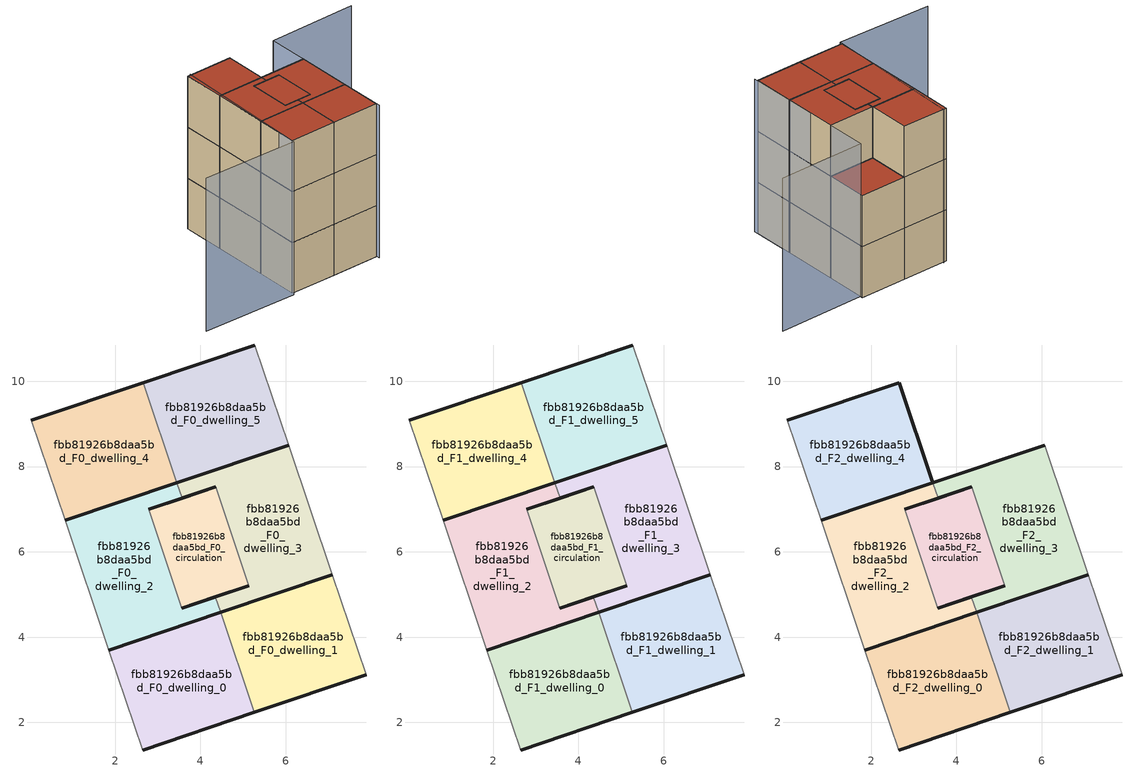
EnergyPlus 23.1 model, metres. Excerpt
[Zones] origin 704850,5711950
fbb81926b8daa5bd_F0_dwelling_0
 floor ground (EU_floor_Construction): 5.27,2.24 4.47,4.58 1.86,3.7 2.65,1.35 z0
 wall outside (EU_wall_Construction): 1.86,3.7 4.47,4.58 / 5.27,2.24 2.65,1.35 z0:3
 wall to fbb81926b8daa5bd_F0_dwelling_1 (EU_wall_Construction): 4.47,4.58 5.27,2.24 z0:3
 wall adiabatic (EU_wall_Construction): 2.65,1.35 1.86,3.7 z0:3
fbb81926b8daa5bd_F0_dwelling_1
 floor ground (EU_floor_Construction): 7.88,3.12 7.09,5.46 4.47,4.58 5.27,2.24 z0
 wall outside (EU_wall_Construction): 4.47,4.58 7.09,5.46 / 7.88,3.12 5.27,2.24 z0:3
 wall adiabatic (EU_wall_Construction): 7.09,5.46 7.88,3.12 z0:3
fbb81926b8daa5bd_F0_dwelling_2
 floor ground (EU_floor_Construction): 4.47,4.58 4.35,4.94 3.57,4.68 2.79,7 3.57,7.26 3.45,7.62 0.83,6.74 1.86,3.7 z0
 wall outside (EU_wall_Construction): 0.83,6.74 3.45,7.62 / 3.57,7.26 2.79,7 / 3.57,4.68 4.35,4.94 / 4.47,4.58 1.86,3.7 z0:3
 wall to fbb81926b8daa5bd_F0_dwelling_3 (EU_wall_Construction): 3.45,7.62 3.57,7.26 / 4.35,4.94 4.47,4.58 z0:3
 wall to fbb81926b8daa5bd_F0_circulation (EU_wall_Construction): 2.79,7 3.57,4.68 z0:3
 wall adiabatic (EU_wall_Construction): 1.86,3.7 0.83,6.74 z0:3
fbb81926b8daa5bd_F0_dwelling_3
 floor ground (EU_floor_Construction): 7.09,5.46 6.07,8.5 3.45,7.62 3.57,7.26 4.36,7.53 5.14,5.21 4.35,4.94 4.47,4.58 z0
 wall outside (EU_wall_Construction): 4.35,4.94 5.14,5.21 / 4.36,7.53 3.57,7.26 / 3.45,7.62 6.07,8.5 / 7.09,5.46 4.47,4.58 z0:3
 wall to fbb81926b8daa5bd_F0_circulation (EU_wall_Construction): 5.14,5.21 4.36,7.53 z0:3
 wall adiabatic (EU_wall_Construction): 6.07,8.5 7.09,5.46 z0:3
fbb81926b8daa5bd_F0_dwelling_4
 floor ground (EU_floor_Construction): 3.45,7.62 2.66,9.97 0.04,9.08 0.83,6.74 z0
 wall outside (EU_wall_Construction): 0.04,9.08 2.66,9.97 / 3.45,7.62 0.83,6.74 z0:3
 wall to fbb81926b8daa5bd_F0_dwelling_5 (EU_wall_Construction): 2.66,9.97 3.45,7.62 z0:3
 wall adiabatic (EU_wall_Construction): 0.83,6.74 0.04,9.08 z0:3
fbb81926b8daa5bd_F0_dwelling_5
 floor ground (EU_floor_Construction): 6.07,8.5 5.28,10.85 2.66,9.97 3.45,7.62 z0
 wall outside (EU_wall_Construction): 2.66,9.97 5.28,10.85 / 6.07,8.5 3.45,7.62 z0:3
 wall adiabatic (EU_wall_Construction): 5.28,10.85 6.07,8.5 z0:3
fbb81926b8daa5bd_F0_circulation
 floor ground (EU_floor_Construction): 5.14,5.21 4.36,7.53 2.79,7 3.57,4.68 z0
 wall outside (EU_wall_Construction): 5.14,5.21 3.57,4.68 / 2.79,7 4.36,7.53 z0:3
fbb81926b8daa5bd_F1_dwelling_0
 floor to fbb81926b8daa5bd_F0_dwelling_0 (EU_floor_Construction): 5.27,2.24 4.47,4.58 1.86,3.7 2.65,1.35 z3
 wall outside (EU_wall_Construction): 1.86,3.7 4.47,4.58 / 5.27,2.24 2.65,1.35 z3:6
 wall to fbb81926b8daa5bd_F1_dwelling_1 (EU_wall_Construction): 4.47,4.58 5.27,2.24 z3:6
 wall adiabatic (EU_wall_Construction): 2.65,1.35 1.86,3.7 z3:6
fbb81926b8daa5bd_F1_dwelling_1
 floor to fbb81926b8daa5bd_F0_dwelling_1 (EU_floor_Construction): 7.88,3.12 7.09,5.46 4.47,4.58 5.27,2.24 z3
 wall outside (EU_wall_Construction): 4.47,4.58 7.09,5.46 / 7.88,3.12 5.27,2.24 z3:6
 wall adiabatic (EU_wall_Construction): 7.09,5.46 7.88,3.12 z3:6
fbb81926b8daa5bd_F1_dwelling_2
 floor to fbb81926b8daa5bd_F0_dwelling_2 (EU_floor_Construction): 4.47,4.58 4.35,4.94 3.57,4.68 2.79,7 3.57,7.26 3.45,7.62 0.83,6.74 1.86,3.7 z3
 wall outside (EU_wall_Construction): 0.83,6.74 3.45,7.62 / 3.57,7.26 2.79,7 / 3.57,4.68 4.35,4.94 / 4.47,4.58 1.86,3.7 z3:6
 wall to fbb81926b8daa5bd_F1_dwelling_3 (EU_wall_Construction): 3.45,7.62 3.57,7.26 / 4.35,4.94 4.47,4.58 z3:6
 wall to fbb81926b8daa5bd_F1_circulation (EU_wall_Construction): 2.79,7 3.57,4.68 z3:6
 wall adiabatic (EU_wall_Construction): 1.86,3.7 0.83,6.74 z3:6
fbb81926b8daa5bd_F1_dwelling_3
 floor to fbb81926b8daa5bd_F0_dwelling_3 (EU_floor_Construction): 7.09,5.46 6.07,8.5 3.45,7.62 3.57,7.26 4.36,7.53 5.14,5.21 4.35,4.94 4.47,4.58 z3
 wall outside (EU_wall_Construction): 4.35,4.94 5.14,5.21 / 4.36,7.53 3.57,7.26 / 3.45,7.62 6.07,8.5 / 7.09,5.46 4.47,4.58 z3:6
 wall to fbb81926b8daa5bd_F1_circulation (EU_wall_Construction): 5.14,5.21 4.36,7.53 z3:6
 wall adiabatic (EU_wall_Construction): 6.07,8.5 7.09,5.46 z3:6
fbb81926b8daa5bd_F1_dwelling_4
 floor to fbb81926b8daa5bd_F0_dwelling_4 (EU_floor_Construction): 3.45,7.62 2.66,9.97 0.04,9.08 0.83,6.74 z3
 wall outside (EU_wall_Construction): 0.04,9.08 2.66,9.97 / 3.45,7.62 0.83,6.74 z3:6
 wall to fbb81926b8daa5bd_F1_dwelling_5 (EU_wall_Construction): 2.66,9.97 3.45,7.62 z3:6
 wall adiabatic (EU_wall_Construction): 0.83,6.74 0.04,9.08 z3:6
fbb81926b8daa5bd_F1_dwelling_5
 floor to fbb81926b8daa5bd_F0_dwelling_5 (EU_floor_Construction): 6.07,8.5 5.28,10.85 2.66,9.97 3.45,7.62 z3
 wall outside (EU_wall_Construction): 2.66,9.97 5.28,10.85 / 6.07,8.5 3.45,7.62 z3:6
 wall adiabatic (EU_wall_Construction): 5.28,10.85 6.07,8.5 z3:6
 roof outside (EU_roof_Construction): 5.28,10.85 6.07,8.5 3.45,7.62 2.66,9.97 z6
fbb81926b8daa5bd_F1_circulation
 floor to fbb81926b8daa5bd_F0_circulation (EU_floor_Construction): 5.14,5.21 4.36,7.53 2.79,7 3.57,4.68 z3
 wall outside (EU_wall_Construction): 5.14,5.21 3.57,4.68 / 2.79,7 4.36,7.53 z3:6
fbb81926b8daa5bd_F2_dwelling_0
 floor to fbb81926b8daa5bd_F1_dwelling_0 (EU_floor_Construction): 5.27,2.24 4.47,4.58 1.86,3.7 2.65,1.35 z6
 wall outside (EU_wall_Construction): 1.86,3.7 4.47,4.58 / 5.27,2.24 2.65,1.35 z6:9
 wall to fbb81926b8daa5bd_F2_dwelling_1 (EU_wall_Construction): 4.47,4.58 5.27,2.24 z6:9
 wall adiabatic (EU_wall_Construction): 2.65,1.35 1.86,3.7 z6:9
 roof outside (EU_roof_Construction): 4.47,4.58 5.27,2.24 2.65,1.35 1.86,3.7 z9
fbb81926b8daa5bd_F2_dwelling_1
 floor to fbb81926b8daa5bd_F1_dwelling_1 (EU_floor_Construction): 7.88,3.12 7.09,5.46 4.47,4.58 5.27,2.24 z6
 wall outside (EU_wall_Construction): 4.47,4.58 7.09,5.46 / 7.88,3.12 5.27,2.24 z6:9
 wall adiabatic (EU_wall_Construction): 7.09,5.46 7.88,3.12 z6:9
 roof outside (EU_roof_Construction): 7.09,5.46 7.88,3.12 5.27,2.24 4.47,4.58 z9
fbb81926b8daa5bd_F2_dwelling_2
 floor to fbb81926b8daa5bd_F1_dwelling_2 (EU_floor_Construction): 4.47,4.58 4.35,4.94 3.57,4.68 2.79,7 3.57,7.26 3.45,7.62 0.83,6.74 1.86,3.7 z6
 wall outside (EU_wall_Construction): 0.83,6.74 3.45,7.62 / 3.57,7.26 2.79,7 / 3.57,4.68 4.35,4.94 / 4.47,4.58 1.86,3.7 z6:9
 wall to fbb81926b8daa5bd_F2_dwelling_3 (EU_wall_Construction): 3.45,7.62 3.57,7.26 / 4.35,4.94 4.47,4.58 z6:9
 wall to fbb81926b8daa5bd_F2_circulation (EU_wall_Construction): 2.79,7 3.57,4.68 z6:9
 wall adiabatic (EU_wall_Construction): 1.86,3.7 0.83,6.74 z6:9
 roof outside (EU_roof_Construction): 3.57,7.26 2.79,7 3.57,4.68 4.35,4.94 4.47,4.58 1.86,3.7 0.83,6.74 3.45,7.62 z9
fbb81926b8daa5bd_F2_dwelling_3
 floor to fbb81926b8daa5bd_F1_dwelling_3 (EU_floor_Construction): 7.09,5.46 6.07,8.5 3.45,7.62 3.57,7.26 4.36,7.53 5.14,5.21 4.35,4.94 4.47,4.58 z6
 wall outside (EU_wall_Construction): 4.35,4.94 5.14,5.21 / 4.36,7.53 3.57,7.26 / 3.45,7.62 6.07,8.5 / 7.09,5.46 4.47,4.58 z6:9
 wall to fbb81926b8daa5bd_F2_circulation (EU_wall_Construction): 5.14,5.21 4.36,7.53 z6:9
 wall adiabatic (EU_wall_Construction): 6.07,8.5 7.09,5.46 z6:9
 roof outside (EU_roof_Construction): 6.07,8.5 7.09,5.46 4.47,4.58 4.35,4.94 5.14,5.21 4.36,7.53 3.57,7.26 3.45,7.62 z9
fbb81926b8daa5bd_F2_dwelling_4
 floor to fbb81926b8daa5bd_F1_dwelling_4 (EU_floor_Construction): 3.45,7.62 2.66,9.97 0.04,9.08 0.83,6.74 z6
 wall outside (EU_wall_Construction): 0.04,9.08 2.66,9.97 3.45,7.62 0.83,6.74 z6:9
 wall adiabatic (EU_wall_Construction): 0.83,6.74 0.04,9.08 z6:9
 roof outside (EU_roof_Construction): 2.66,9.97 3.45,7.62 0.83,6.74 0.04,9.08 z9
fbb81926b8daa5bd_F2_circulation
 floor to fbb81926b8daa5bd_F1_circulation (EU_floor_Construction): 5.14,5.21 4.36,7.53 2.79,7 3.57,4.68 z6
 wall outside (EU_wall_Construction): 5.14,5.21 3.57,4.68 / 2.79,7 4.36,7.53 z6:9
 roof outside (EU_roof_Construction): 4.36,7.53 5.14,5.21 3.57,4.68 2.79,7 z9
shading: 0.22,9.2 2.66,1.22 / 2.66,1.22 -2.72,-0.43 / 7.97,2.95 5.3,10.7 / 5.3,10.7 10.17,12.38 z0:9
[Building]
EU S2 Campaign: North Axis=0; Terrain=City; Solar Distribution=FullExterior
[Site:Location]
London: Latitude=51.5; Longitude=-0.5; Time Zone=0; Elevation=25
[SizingPeriod:WeatherFileDays]
AnnualSizingPeriod: Begin Month=1; Begin Day of Month=1; End Month=12; End Day of Month=31; Day of Week for Start Day=Monday; Use Weather File Daylight Saving Period=No; Use Weather File Rain and Snow Indicators=No
[MATERIAL]
EU_InternalMass_Material: Roughness=MediumRough; Thickness=0.1; Conductivity=1; Density=1800; Specific Heat=900; Thermal Absorptance=0.9; Solar Absorptance=0.7; Visible Absorptance=0.7
[MATERIAL:NOMASS] Roughness=MediumRough; Thermal Absorptance=0.9; Solar Absorptance=0.7; Visible Absorptance=0.7
Name | Thermal Resistance
EU_wall_NoMass | 1.04674
EU_roof_NoMass | 4.32442
EU_floor_NoMass | 2.04616
[CONSTRUCTION]
EU_wall_Construction: EU_wall_NoMass
EU_roof_Construction: EU_roof_NoMass
EU_floor_Construction: EU_floor_NoMass
EU_InternalMass_Construction: EU_InternalMass_Material
[ZONE] Type=1; Multiplier=1; Ceiling Height=autocalculate; Floor Area=autocalculate; Part of Total Floor Area=Yes
Name | Volume
fbb81926b8daa5bd_F0_dwelling_0; fbb81926b8daa5bd_F1_dwelling_0; fbb81926b8daa5bd_F2_dwelling_0; fbb81926b8daa5bd_F0_dwelling_5; fbb81926b8daa5bd_F1_dwelling_5 | 20.51
fbb81926b8daa5bd_F0_dwelling_1; fbb81926b8daa5bd_F1_dwelling_1; fbb81926b8daa5bd_F2_dwelling_1; fbb81926b8daa5bd_F0_dwelling_2; fbb81926b8daa5bd_F1_dwelling_2; fbb81926b8daa5bd_F2_dwelling_2; fbb81926b8daa5bd_F0_dwelling_3; fbb81926b8daa5bd_F1_dwelling_3; fbb81926b8daa5bd_F2_dwelling_3 | 20.5129
fbb81926b8daa5bd_F0_dwelling_4; fbb81926b8daa5bd_F1_dwelling_4; fbb81926b8daa5bd_F2_dwelling_4 | 20.5049
fbb81926b8daa5bd_F0_circulation; fbb81926b8daa5bd_F1_circulation; fbb81926b8daa5bd_F2_circulation | 12.1729
[INTERNALMASS] Construction=EU_InternalMass_Construction
Name | Zone or ZoneList | Surface Area
fbb81926b8daa5bd_F0_dwelling_0_EU_InternalMass | fbb81926b8daa5bd_F0_dwelling_0 | 6.83633
fbb81926b8daa5bd_F0_dwelling_1_EU_InternalMass | fbb81926b8daa5bd_F0_dwelling_1 | 6.83633
fbb81926b8daa5bd_F0_dwelling_2_EU_InternalMass | fbb81926b8daa5bd_F0_dwelling_2 | 6.83633
fbb81926b8daa5bd_F0_dwelling_3_EU_InternalMass | fbb81926b8daa5bd_F0_dwelling_3 | 6.83633
fbb81926b8daa5bd_F0_dwelling_4_EU_InternalMass | fbb81926b8daa5bd_F0_dwelling_4 | 6.83633
fbb81926b8daa5bd_F0_dwelling_5_EU_InternalMass | fbb81926b8daa5bd_F0_dwelling_5 | 6.83633
fbb81926b8daa5bd_F1_dwelling_0_EU_InternalMass | fbb81926b8daa5bd_F1_dwelling_0 | 6.83633
fbb81926b8daa5bd_F1_dwelling_1_EU_InternalMass | fbb81926b8daa5bd_F1_dwelling_1 | 6.83633
fbb81926b8daa5bd_F1_dwelling_2_EU_InternalMass | fbb81926b8daa5bd_F1_dwelling_2 | 6.83633
fbb81926b8daa5bd_F1_dwelling_3_EU_InternalMass | fbb81926b8daa5bd_F1_dwelling_3 | 6.83633
fbb81926b8daa5bd_F1_dwelling_4_EU_InternalMass | fbb81926b8daa5bd_F1_dwelling_4 | 6.83633
fbb81926b8daa5bd_F1_dwelling_5_EU_InternalMass | fbb81926b8daa5bd_F1_dwelling_5 | 6.83633
fbb81926b8daa5bd_F2_dwelling_0_EU_InternalMass | fbb81926b8daa5bd_F2_dwelling_0 | 6.83633
fbb81926b8daa5bd_F2_dwelling_1_EU_InternalMass | fbb81926b8daa5bd_F2_dwelling_1 | 6.83633
fbb81926b8daa5bd_F2_dwelling_2_EU_InternalMass | fbb81926b8daa5bd_F2_dwelling_2 | 13.6727
fbb81926b8daa5bd_F2_dwelling_3_EU_InternalMass | fbb81926b8daa5bd_F2_dwelling_3 | 6.83633
fbb81926b8daa5bd_F2_dwelling_4_EU_InternalMass | fbb81926b8daa5bd_F2_dwelling_4 | 6.83633
[OTHEREQUIPMENT] Fuel Type=Electricity; Design Level Calculation Method=Watts/Area; Power per Zone Floor Area=1; Fraction Latent=0; Fraction Radiant=0; Fraction Lost=0; Carbon Dioxide Generation Rate=0; EndUse Subcategory=EU_Step8_InternalGains
Name | Zone or ZoneList or Space or SpaceList | Schedule
EU_Step8_InternalGain_fbb81926b8daa5bd_F0_dwelling_0_f000 | fbb81926b8daa5bd_F0_dwelling_0 | EU_Step8_GainSchedule_fbb81926b8daa5bd_F0_dwelling_0_f000
EU_Step8_InternalGain_fbb81926b8daa5bd_F0_dwelling_1_f000 | fbb81926b8daa5bd_F0_dwelling_1 | EU_Step8_GainSchedule_fbb81926b8daa5bd_F0_dwelling_1_f000
EU_Step8_InternalGain_fbb81926b8daa5bd_F0_dwelling_2_f000 | fbb81926b8daa5bd_F0_dwelling_2 | EU_Step8_GainSchedule_fbb81926b8daa5bd_F0_dwelling_2_f000
EU_Step8_InternalGain_fbb81926b8daa5bd_F0_dwelling_3_f000 | fbb81926b8daa5bd_F0_dwelling_3 | EU_Step8_GainSchedule_fbb81926b8daa5bd_F0_dwelling_3_f000
EU_Step8_InternalGain_fbb81926b8daa5bd_F0_dwelling_4_f000 | fbb81926b8daa5bd_F0_dwelling_4 | EU_Step8_GainSchedule_fbb81926b8daa5bd_F0_dwelling_4_f000
EU_Step8_InternalGain_fbb81926b8daa5bd_F0_dwelling_5_f000 | fbb81926b8daa5bd_F0_dwelling_5 | EU_Step8_GainSchedule_fbb81926b8daa5bd_F0_dwelling_5_f000
EU_Step8_InternalGain_fbb81926b8daa5bd_F1_dwelling_0_f000 | fbb81926b8daa5bd_F1_dwelling_0 | EU_Step8_GainSchedule_fbb81926b8daa5bd_F1_dwelling_0_f000
EU_Step8_InternalGain_fbb81926b8daa5bd_F1_dwelling_1_f000 | fbb81926b8daa5bd_F1_dwelling_1 | EU_Step8_GainSchedule_fbb81926b8daa5bd_F1_dwelling_1_f000
EU_Step8_InternalGain_fbb81926b8daa5bd_F1_dwelling_2_f000 | fbb81926b8daa5bd_F1_dwelling_2 | EU_Step8_GainSchedule_fbb81926b8daa5bd_F1_dwelling_2_f000
EU_Step8_InternalGain_fbb81926b8daa5bd_F1_dwelling_3_f000 | fbb81926b8daa5bd_F1_dwelling_3 | EU_Step8_GainSchedule_fbb81926b8daa5bd_F1_dwelling_3_f000
EU_Step8_InternalGain_fbb81926b8daa5bd_F1_dwelling_4_f000 | fbb81926b8daa5bd_F1_dwelling_4 | EU_Step8_GainSchedule_fbb81926b8daa5bd_F1_dwelling_4_f000
EU_Step8_InternalGain_fbb81926b8daa5bd_F1_dwelling_5_f000 | fbb81926b8daa5bd_F1_dwelling_5 | EU_Step8_GainSchedule_fbb81926b8daa5bd_F1_dwelling_5_f000
EU_Step8_InternalGain_fbb81926b8daa5bd_F2_dwelling_0_f000 | fbb81926b8daa5bd_F2_dwelling_0 | EU_Step8_GainSchedule_fbb81926b8daa5bd_F2_dwelling_0_f000
EU_Step8_InternalGain_fbb81926b8daa5bd_F2_dwelling_1_f000 | fbb81926b8daa5bd_F2_dwelling_1 | EU_Step8_GainSchedule_fbb81926b8daa5bd_F2_dwelling_1_f000
EU_Step8_InternalGain_fbb81926b8daa5bd_F2_dwelling_2_f000 | fbb81926b8daa5bd_F2_dwelling_2 | EU_Step8_GainSchedule_fbb81926b8daa5bd_F2_dwelling_2_f000
EU_Step8_InternalGain_fbb81926b8daa5bd_F2_dwelling_3_f000 | fbb81926b8daa5bd_F2_dwelling_3 | EU_Step8_GainSchedule_fbb81926b8daa5bd_F2_dwelling_3_f000
EU_Step8_InternalGain_fbb81926b8daa5bd_F2_dwelling_4_f000 | fbb81926b8daa5bd_F2_dwelling_4 | EU_Step8_GainSchedule_fbb81926b8daa5bd_F2_dwelling_4_f000
[ZONEINFILTRATION:DESIGNFLOWRATE] Schedule=EU_AlwaysOn; Design Flow Rate Calculation Method=Flow/Area; Flow Rate per Floor Area=0.0005; Constant Term Coefficient=1; Temperature Term Coefficient=0; Velocity Term Coefficient=0; Velocity Squared Term Coefficient=0
Name | Zone or ZoneList or Space or SpaceList
EU_Circulation_Infiltration_fbb81926b8daa5bd_F0_circulation | fbb81926b8daa5bd_F0_circulation
EU_Circulation_Infiltration_fbb81926b8daa5bd_F1_circulation | fbb81926b8daa5bd_F1_circulation
EU_Circulation_Infiltration_fbb81926b8daa5bd_F2_circulation | fbb81926b8daa5bd_F2_circulation
[ZONEVENTILATION:DESIGNFLOWRATE] Schedule=EU_AlwaysOn; Design Flow Rate Calculation Method=AirChanges/Hour; Air Changes per Hour=0.488719; Ventilation Type=Natural; Fan Pressure Rise=0; Fan Total Efficiency=1; Constant Term Coefficient=1; Temperature Term Coefficient=0; Velocity Term Coefficient=0; Velocity Squared Term Coefficient=0; Minimum Indoor Temperature=-100; Maximum Indoor Temperature=100; Delta Temperature=-100; Minimum Outdoor Temperature=-100; Maximum Outdoor Temperature=100; Maximum Wind Speed=40
Name | Zone or ZoneList or Space or SpaceList
EU_ConstantAir_fbb81926b8daa5bd_F0_dwelling_0 | fbb81926b8daa5bd_F0_dwelling_0
EU_ConstantAir_fbb81926b8daa5bd_F0_dwelling_1 | fbb81926b8daa5bd_F0_dwelling_1
EU_ConstantAir_fbb81926b8daa5bd_F0_dwelling_2 | fbb81926b8daa5bd_F0_dwelling_2
EU_ConstantAir_fbb81926b8daa5bd_F0_dwelling_3 | fbb81926b8daa5bd_F0_dwelling_3
EU_ConstantAir_fbb81926b8daa5bd_F0_dwelling_4 | fbb81926b8daa5bd_F0_dwelling_4
EU_ConstantAir_fbb81926b8daa5bd_F0_dwelling_5 | fbb81926b8daa5bd_F0_dwelling_5
EU_ConstantAir_fbb81926b8daa5bd_F1_dwelling_0 | fbb81926b8daa5bd_F1_dwelling_0
EU_ConstantAir_fbb81926b8daa5bd_F1_dwelling_1 | fbb81926b8daa5bd_F1_dwelling_1
EU_ConstantAir_fbb81926b8daa5bd_F1_dwelling_2 | fbb81926b8daa5bd_F1_dwelling_2
EU_ConstantAir_fbb81926b8daa5bd_F1_dwelling_3 | fbb81926b8daa5bd_F1_dwelling_3
EU_ConstantAir_fbb81926b8daa5bd_F1_dwelling_4 | fbb81926b8daa5bd_F1_dwelling_4
EU_ConstantAir_fbb81926b8daa5bd_F1_dwelling_5 | fbb81926b8daa5bd_F1_dwelling_5
EU_ConstantAir_fbb81926b8daa5bd_F2_dwelling_0 | fbb81926b8daa5bd_F2_dwelling_0
EU_ConstantAir_fbb81926b8daa5bd_F2_dwelling_1 | fbb81926b8daa5bd_F2_dwelling_1
EU_ConstantAir_fbb81926b8daa5bd_F2_dwelling_2 | fbb81926b8daa5bd_F2_dwelling_2
EU_ConstantAir_fbb81926b8daa5bd_F2_dwelling_3 | fbb81926b8daa5bd_F2_dwelling_3
EU_ConstantAir_fbb81926b8daa5bd_F2_dwelling_4 | fbb81926b8daa5bd_F2_dwelling_4
[HVACTEMPLATE:THERMOSTAT] Constant Heating Setpoint=20; Constant Cooling Setpoint=50
EU_HeatOnly_fbb81926b8daa5bd_F0_dwelling_0; EU_HeatOnly_fbb81926b8daa5bd_F0_dwelling_1; EU_HeatOnly_fbb81926b8daa5bd_F0_dwelling_2; EU_HeatOnly_fbb81926b8daa5bd_F0_dwelling_3; EU_HeatOnly_fbb81926b8daa5bd_F0_dwelling_4; EU_HeatOnly_fbb81926b8daa5bd_F0_dwelling_5; EU_HeatOnly_fbb81926b8daa5bd_F1_dwelling_0; EU_HeatOnly_fbb81926b8daa5bd_F1_dwelling_1; EU_HeatOnly_fbb81926b8daa5bd_F1_dwelling_2; EU_HeatOnly_fbb81926b8daa5bd_F1_dwelling_3; EU_HeatOnly_fbb81926b8daa5bd_F1_dwelling_4; EU_HeatOnly_fbb81926b8daa5bd_F1_dwelling_5; EU_HeatOnly_fbb81926b8daa5bd_F2_dwelling_0; EU_HeatOnly_fbb81926b8daa5bd_F2_dwelling_1; EU_HeatOnly_fbb81926b8daa5bd_F2_dwelling_2; EU_HeatOnly_fbb81926b8daa5bd_F2_dwelling_3; EU_HeatOnly_fbb81926b8daa5bd_F2_dwelling_4
[HVACTEMPLATE:ZONE:IDEALLOADSAIRSYSTEM] System Availability Schedule=EU_AlwaysOn; Maximum Heating Supply Air Temperature=50; Minimum Cooling Supply Air Temperature=13; Maximum Heating Supply Air Humidity Ratio=0.0156; Minimum Cooling Supply Air Humidity Ratio=0.0077; Heating Limit=NoLimit; Cooling Limit=NoLimit; Heating Availability Schedule=EU_AlwaysOn; Cooling Availability Schedule=EU_CoolingOff; Dehumidification Control Type=ConstantSensibleHeatRatio; Cooling Sensible Heat Ratio=0.7; Dehumidification Setpoint=60; Humidification Control Type=None; Humidification Setpoint=30; Outdoor Air Method=None; Outdoor Air Flow Rate per Person=0.00944; Outdoor Air Flow Rate per Zone Floor Area=0; Outdoor Air Flow Rate per Zone=0; Demand Controlled Ventilation Type=None; Outdoor Air Economizer Type=NoEconomizer; Heat Recovery Type=None; Sensible Heat Recovery Effectiveness=0.7; Latent Heat Recovery Effectiveness=0.65
Name | Template Thermostat
fbb81926b8daa5bd_F0_dwelling_0 | EU_HeatOnly_fbb81926b8daa5bd_F0_dwelling_0
fbb81926b8daa5bd_F0_dwelling_1 | EU_HeatOnly_fbb81926b8daa5bd_F0_dwelling_1
fbb81926b8daa5bd_F0_dwelling_2 | EU_HeatOnly_fbb81926b8daa5bd_F0_dwelling_2
fbb81926b8daa5bd_F0_dwelling_3 | EU_HeatOnly_fbb81926b8daa5bd_F0_dwelling_3
fbb81926b8daa5bd_F0_dwelling_4 | EU_HeatOnly_fbb81926b8daa5bd_F0_dwelling_4
fbb81926b8daa5bd_F0_dwelling_5 | EU_HeatOnly_fbb81926b8daa5bd_F0_dwelling_5
fbb81926b8daa5bd_F1_dwelling_0 | EU_HeatOnly_fbb81926b8daa5bd_F1_dwelling_0
fbb81926b8daa5bd_F1_dwelling_1 | EU_HeatOnly_fbb81926b8daa5bd_F1_dwelling_1
fbb81926b8daa5bd_F1_dwelling_2 | EU_HeatOnly_fbb81926b8daa5bd_F1_dwelling_2
fbb81926b8daa5bd_F1_dwelling_3 | EU_HeatOnly_fbb81926b8daa5bd_F1_dwelling_3
fbb81926b8daa5bd_F1_dwelling_4 | EU_HeatOnly_fbb81926b8daa5bd_F1_dwelling_4
fbb81926b8daa5bd_F1_dwelling_5 | EU_HeatOnly_fbb81926b8daa5bd_F1_dwelling_5
fbb81926b8daa5bd_F2_dwelling_0 | EU_HeatOnly_fbb81926b8daa5bd_F2_dwelling_0
fbb81926b8daa5bd_F2_dwelling_1 | EU_HeatOnly_fbb81926b8daa5bd_F2_dwelling_1
fbb81926b8daa5bd_F2_dwelling_2 | EU_HeatOnly_fbb81926b8daa5bd_F2_dwelling_2
fbb81926b8daa5bd_F2_dwelling_3 | EU_HeatOnly_fbb81926b8daa5bd_F2_dwelling_3
fbb81926b8daa5bd_F2_dwelling_4 | EU_HeatOnly_fbb81926b8daa5bd_F2_dwelling_4
[SIZING:ZONE] Zone Cooling Design Supply Air Temperature Input Method=SupplyAirTemperature; Zone Cooling Design Supply Air Temperature=13; Zone Heating Design Supply Air Temperature Input Method=SupplyAirTemperature; Zone Heating Design Supply Air Temperature=50; Zone Cooling Design Supply Air Humidity Ratio=0.008; Zone Heating Design Supply Air Humidity Ratio=0.008; Cooling Design Air Flow Method=DesignDay; Cooling Design Air Flow Rate=0; Cooling Minimum Air Flow per Zone Floor Area=0.000762; Cooling Minimum Air Flow=0; Cooling Minimum Air Flow Fraction=0.2; Heating Design Air Flow Method=DesignDay; Heating Design Air Flow Rate=0; Heating Maximum Air Flow per Zone Floor Area=0.002032; Heating Maximum Air Flow=0.141576; Heating Maximum Air Flow Fraction=0.3; Account for Dedicated Outdoor Air System=No; Dedicated Outdoor Air System Control Strategy=NeutralSupplyAir; Dedicated Outdoor Air Low Setpoint Temperature for Design=autosize; Dedicated Outdoor Air High Setpoint Temperature for Design=autosize; Zone Load Sizing Method=Sensible Load Only No Latent Load; Zone Latent Cooling Design Supply Air Humidity Ratio Input Method=HumidityRatioDifference; Zone Cooling Design Supply Air Humidity Ratio Difference=0.005; Zone Latent Heating Design Supply Air Humidity Ratio Input Method=HumidityRatioDifference; Zone Humidification Design Supply Air Humidity Ratio Difference=0.005
fbb81926b8daa5bd_F0_dwelling_0; fbb81926b8daa5bd_F0_dwelling_1; fbb81926b8daa5bd_F0_dwelling_2; fbb81926b8daa5bd_F0_dwelling_3; fbb81926b8daa5bd_F0_dwelling_4; fbb81926b8daa5bd_F0_dwelling_5; fbb81926b8daa5bd_F1_dwelling_0; fbb81926b8daa5bd_F1_dwelling_1; fbb81926b8daa5bd_F1_dwelling_2; fbb81926b8daa5bd_F1_dwelling_3; fbb81926b8daa5bd_F1_dwelling_4; fbb81926b8daa5bd_F1_dwelling_5; fbb81926b8daa5bd_F2_dwelling_0; fbb81926b8daa5bd_F2_dwelling_1; fbb81926b8daa5bd_F2_dwelling_2; fbb81926b8daa5bd_F2_dwelling_3; fbb81926b8daa5bd_F2_dwelling_4
[SCHEDULE:CONSTANT]
Name | Hourly Value
EU_AlwaysOn | 1
EU_CoolingOff | 0
[SCHEDULE:FILE] Column Number=1; Rows to Skip at Top=0; Number of Hours of Data=8760; Column Separator=Comma; Interpolate to Timestep=No; Minutes per Item=60; Adjust Schedule for Daylight Savings=Yes
Name | File
EU_Step8_GainSchedule_fbb81926b8daa5bd_F0_dwelling_0_f000 | ../../schedules/fbb81926b8daa5bd/fbb81926b8daa5bd_F0_dwelling_0_f000_gain.csv
EU_Step8_GainSchedule_fbb81926b8daa5bd_F0_dwelling_1_f000 | ../../schedules/fbb81926b8daa5bd/fbb81926b8daa5bd_F0_dwelling_1_f000_gain.csv
EU_Step8_GainSchedule_fbb81926b8daa5bd_F0_dwelling_2_f000 | ../../schedules/fbb81926b8daa5bd/fbb81926b8daa5bd_F0_dwelling_2_f000_gain.csv
EU_Step8_GainSchedule_fbb81926b8daa5bd_F0_dwelling_3_f000 | ../../schedules/fbb81926b8daa5bd/fbb81926b8daa5bd_F0_dwelling_3_f000_gain.csv
EU_Step8_GainSchedule_fbb81926b8daa5bd_F0_dwelling_4_f000 | ../../schedules/fbb81926b8daa5bd/fbb81926b8daa5bd_F0_dwelling_4_f000_gain.csv
EU_Step8_GainSchedule_fbb81926b8daa5bd_F0_dwelling_5_f000 | ../../schedules/fbb81926b8daa5bd/fbb81926b8daa5bd_F0_dwelling_5_f000_gain.csv
EU_Step8_GainSchedule_fbb81926b8daa5bd_F1_dwelling_0_f000 | ../../schedules/fbb81926b8daa5bd/fbb81926b8daa5bd_F1_dwelling_0_f000_gain.csv
EU_Step8_GainSchedule_fbb81926b8daa5bd_F1_dwelling_1_f000 | ../../schedules/fbb81926b8daa5bd/fbb81926b8daa5bd_F1_dwelling_1_f000_gain.csv
EU_Step8_GainSchedule_fbb81926b8daa5bd_F1_dwelling_2_f000 | ../../schedules/fbb81926b8daa5bd/fbb81926b8daa5bd_F1_dwelling_2_f000_gain.csv
EU_Step8_GainSchedule_fbb81926b8daa5bd_F1_dwelling_3_f000 | ../../schedules/fbb81926b8daa5bd/fbb81926b8daa5bd_F1_dwelling_3_f000_gain.csv
EU_Step8_GainSchedule_fbb81926b8daa5bd_F1_dwelling_4_f000 | ../../schedules/fbb81926b8daa5bd/fbb81926b8daa5bd_F1_dwelling_4_f000_gain.csv
EU_Step8_GainSchedule_fbb81926b8daa5bd_F1_dwelling_5_f000 | ../../schedules/fbb81926b8daa5bd/fbb81926b8daa5bd_F1_dwelling_5_f000_gain.csv
EU_Step8_GainSchedule_fbb81926b8daa5bd_F2_dwelling_0_f000 | ../../schedules/fbb81926b8daa5bd/fbb81926b8daa5bd_F2_dwelling_0_f000_gain.csv
EU_Step8_GainSchedule_fbb81926b8daa5bd_F2_dwelling_1_f000 | ../../schedules/fbb81926b8daa5bd/fbb81926b8daa5bd_F2_dwelling_1_f000_gain.csv
EU_Step8_GainSchedule_fbb81926b8daa5bd_F2_dwelling_2_f000 | ../../schedules/fbb81926b8daa5bd/fbb81926b8daa5bd_F2_dwelling_2_f000_gain.csv
EU_Step8_GainSchedule_fbb81926b8daa5bd_F2_dwelling_3_f000 | ../../schedules/fbb81926b8daa5bd/fbb81926b8daa5bd_F2_dwelling_3_f000_gain.csv
EU_Step8_GainSchedule_fbb81926b8daa5bd_F2_dwelling_4_f000 | ../../schedules/fbb81926b8daa5bd/fbb81926b8daa5bd_F2_dwelling_4_f000_gain.csv
